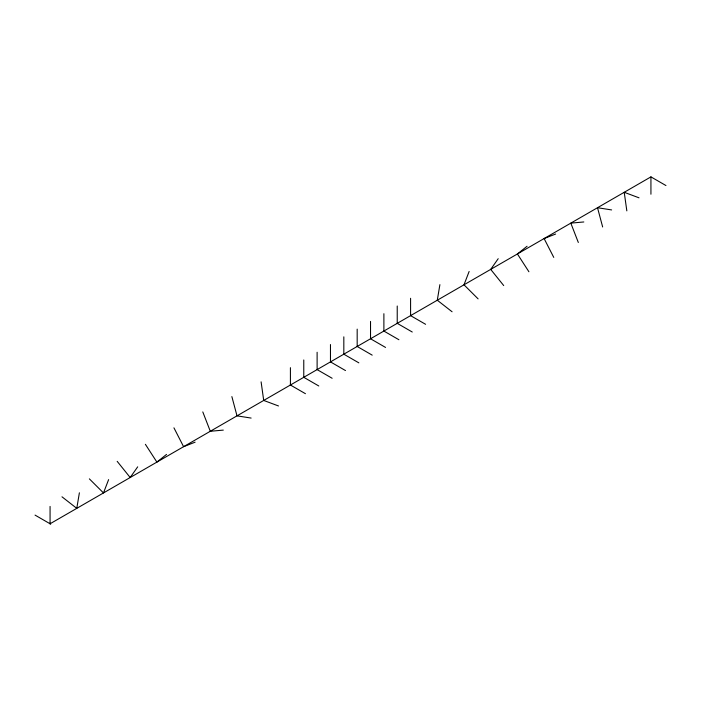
<?xml version="1.0" encoding="UTF-8"?>
<svg xmlns="http://www.w3.org/2000/svg" width="701" height="701" viewBox="0 0 701 701"><rect width="100%" height="100%" fill="white"/><g stroke="black" fill="none" stroke-linecap="round" stroke-linejoin="round"><path stroke-width="1.05" d="M665.95 185.546L650.931 176.88L50.069 523.778L50.069 506.429M305.434 393.69L290.416 385.015L290.416 367.675M303.77 359.964L303.77 377.304L318.789 385.979M317.115 352.252L317.115 369.602L332.143 378.268M330.469 344.541L330.469 361.891L345.497 370.566M343.823 336.839L343.823 354.18L358.842 362.855M357.177 329.128L357.177 346.469L372.196 355.144M370.531 321.417L370.531 338.767L385.55 347.433M383.885 313.706L383.885 331.056L398.904 339.731M397.23 306.004L397.23 323.345L412.258 332.02M425.603 324.309L410.584 315.634L410.584 298.293M650.931 194.221L650.931 176.88M79.388 492.785L76.777 508.356L61.986 496.807M439.895 284.641L437.293 300.221L452.084 311.77M108.62 479.607L103.485 492.943L89.369 478.862M469.135 271.471L463.992 284.799L478.108 298.88M137.694 466.84L130.184 477.521L117.181 461.337M498.209 258.695L490.7 269.386L503.712 285.57M166.549 454.397L156.893 462.108L145.387 444.311M527.064 246.253L517.408 253.964L528.913 271.76M555.613 234.038L544.107 238.55L553.764 257.407M195.106 442.182L183.592 446.686L173.936 427.829M583.819 221.963L570.816 223.128L578.325 242.485M223.312 430.107L210.3 431.273L202.791 411.916M611.631 209.932L597.515 207.715L602.658 226.975M251.124 418.068L237.008 415.851L231.865 396.591M639.014 197.822L624.223 192.293L626.834 210.878M278.499 405.967L263.707 400.437L261.105 381.843M35.05 515.104L50.674 524.12M410.584 314.942L410.584 315.634M290.416 384.323L290.416 385.015M50.069 523.086L50.069 523.778"/></g></svg>
